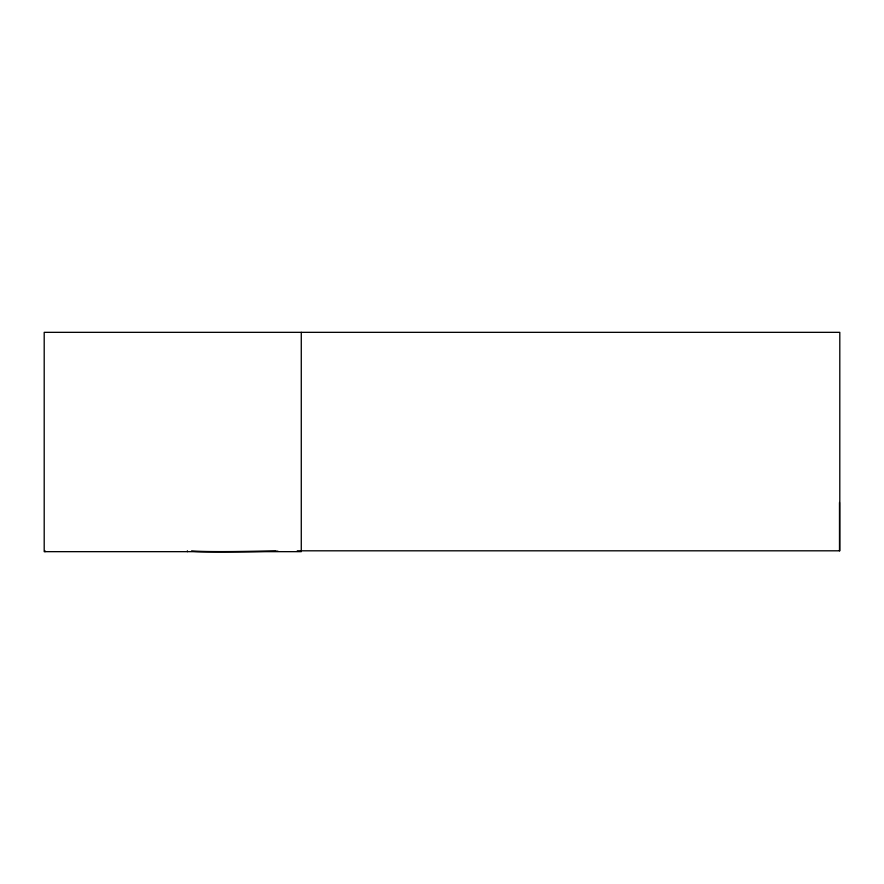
<?xml version="1.0" encoding="UTF-8"?>
<svg xmlns="http://www.w3.org/2000/svg" width="884" height="884" viewBox="0 0 884 884"><rect width="100%" height="100%" fill="white"/><g stroke="black" fill="none" stroke-linecap="round" stroke-linejoin="round"><path stroke-width="1.33" d="M297.267 550.809L839.8 550.809L839.8 332.34L44.2 332.34L44.2 551.66L301.278 551.66L301.278 332.34M839.502 502.488L839.502 550.809M187.375 550.809L187.375 551.66M45.051 550.809L45.051 551.66M277.93 551.174A102.71 1.945 -1 0 1 191.496 551.262M275.797 551.185A97.439 1.746 -0.9 0 1 191.552 551.24"/></g></svg>
